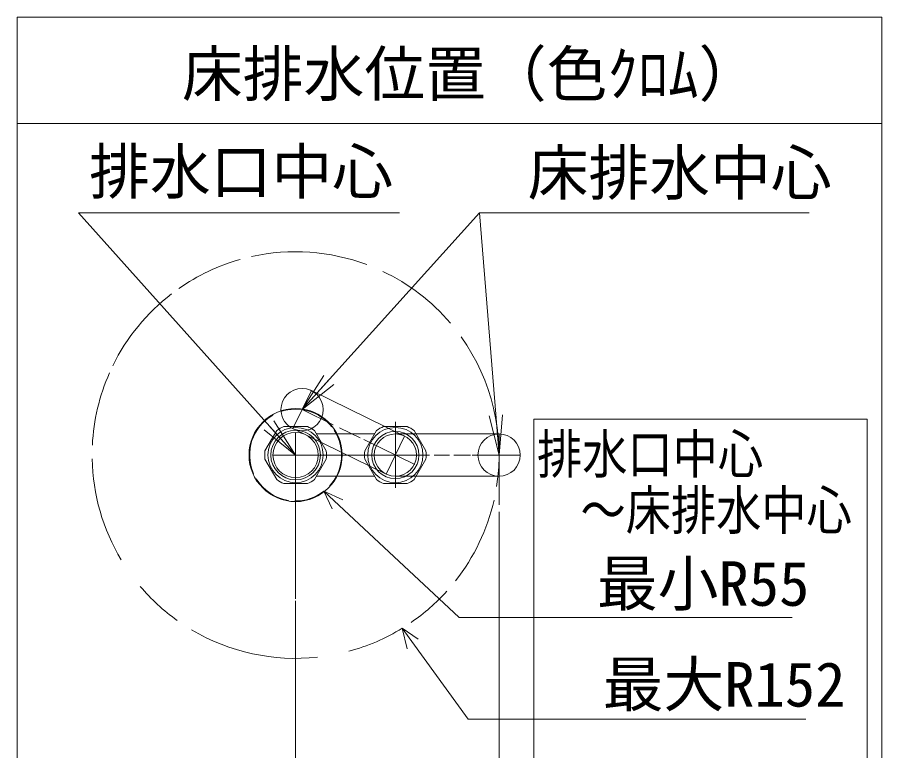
# Model space of a CAD drawing. Units: millimetres, scale not verified. Extents: x -1002 to 1002, y -687 to 676.
# Drawn here: x 716.8 to 1001.2, y -443.4 to -201.9 of the extents above; entities that cross this region are included whole.
import ezdxf
from ezdxf.enums import TextEntityAlignment as Align

# ---------------------------------------------------------------- set-up
doc = ezdxf.new("R2010")
doc.units = ezdxf.units.MM
doc.header["$LTSCALE"] = 5
doc.layers.add('F-0', color=7, linetype='Continuous', lineweight=15)
doc.styles.add('ＭＳ ゴシック', font='')
doc.styles.get('ＭＳ ゴシック').set_extended_font_data('MS Gothic')

msp = doc.modelspace()

# ---------------------------------------------------------------- linework, layer by layer
at = {"layer": 'F-0', "lineweight": 18}
for p, q in [((716.818, -201.94), (716.818, -639.44)), ((1001.193, -201.94), (716.818, -201.94)), ((716.818, -201.94), (716.818, -639.44)), ((1001.193, -201.94), (716.818, -201.94)), ((1001.193, -639.44), (1001.193, -201.94)), ((1001.193, -639.44), (1001.193, -201.94))]:
    msp.add_line(p, q, dxfattribs=at)
at = {"layer": 'F-0'}
for p, q in [((716.818, -236.94), (1001.193, -236.94)), ((716.818, -236.94), (1001.193, -236.94)), ((736.971, -266.363), (842.532, -266.363)), ((808.373, -346.074), (736.971, -266.363)), ((736.971, -266.363), (842.532, -266.363)), ((808.373, -346.074), (736.971, -266.363)), ((810.52, -331.104), (868.877, -266.363)), ((810.52, -331.104), (868.877, -266.363)), ((868.877, -266.363), (977.326, -266.363)), ((868.877, -266.363), (897.306, -266.363)), ((875.311, -346.074), (868.877, -266.363)), ((868.877, -266.363), (977.326, -266.363)), ((868.877, -266.363), (897.306, -266.363)), ((875.311, -346.074), (868.877, -266.363)), ((810.52, -331.104), (817.682, -319.891)), ((810.52, -331.104), (817.682, -319.891)), ((810.52, -331.104), (819.307, -321.355)), ((810.52, -331.104), (819.307, -321.355)), ((810.52, -331.104), (820.932, -322.82)), ((810.52, -331.104), (820.932, -322.82)), ((813.571, -324.853), (807.468, -337.355)), ((813.571, -324.853), (807.468, -337.355)), ((813.571, -324.853), (844.237, -339.822)), ((813.571, -324.853), (844.237, -339.822)), ((820.722, -336.084), (810.52, -331.104)), ((820.722, -336.084), (810.52, -331.104)), ((808.373, -346.074), (801.246, -334.838)), ((808.373, -346.074), (801.246, -334.838)), ((841.186, -356.839), (841.186, -335.117)), ((841.186, -356.839), (841.186, -335.117)), ((875.311, -346.074), (872.075, -333.167)), ((875.311, -346.074), (872.075, -333.167)), ((875.311, -346.074), (874.255, -332.991)), ((875.311, -346.074), (874.255, -332.991)), ((875.311, -346.074), (876.435, -332.815)), ((875.311, -346.074), (876.435, -332.815)), ((886.754, -334.299), (886.754, -446.864)), ((886.754, -334.299), (996.428, -334.299)), ((886.754, -334.299), (886.754, -446.864)), ((886.754, -334.299), (996.428, -334.299)), ((996.428, -334.299), (996.428, -446.864)), ((996.428, -334.299), (996.428, -446.864)), ((808.373, -346.074), (797.987, -337.757)), ((808.373, -346.074), (797.987, -337.757)), ((802.163, -338.018), (798.292, -344.723)), ((802.163, -338.018), (798.292, -344.723)), ((808.373, -346.074), (799.616, -336.297)), ((808.373, -346.074), (799.616, -336.297)), ((812.245, -336.667), (804.502, -336.667)), ((812.245, -336.667), (804.502, -336.667)), ((818.455, -344.723), (814.584, -338.018)), ((818.455, -344.723), (814.584, -338.018)), ((829.57, -340.404), (822.843, -337.12)), ((829.57, -340.404), (822.843, -337.12)), ((834.976, -338.018), (831.104, -344.723)), ((834.976, -338.018), (831.104, -344.723)), ((845.058, -336.667), (837.314, -336.667)), ((845.058, -336.667), (837.314, -336.667)), ((841.186, -354.714), (841.186, -337.433)), ((841.186, -354.714), (841.186, -337.433)), ((851.268, -344.723), (847.396, -338.018)), ((851.268, -344.723), (847.396, -338.018)), ((808.373, -338.636), (808.373, -356.839)), ((808.373, -338.636), (808.373, -356.839)), ((808.373, -338.639), (808.373, -353.511)), ((808.373, -338.639), (808.373, -353.511)), ((834.341, -339.117), (815.219, -339.117)), ((834.341, -339.117), (815.219, -339.117)), ((847.623, -349.216), (830.771, -340.99)), ((847.623, -349.216), (830.771, -340.99)), ((844.237, -339.822), (838.134, -352.325)), ((844.237, -339.822), (838.134, -352.325)), ((841.186, -339.117), (875.311, -339.117)), ((841.186, -339.117), (875.311, -339.117)), ((875.311, -353.03), (875.311, -339.117)), ((875.311, -353.03), (875.311, -339.117)), ((808.373, -346.074), (800.812, -346.074)), ((808.373, -346.074), (800.812, -346.074)), ((800.936, -346.074), (824.78, -346.074)), ((800.936, -346.074), (824.78, -346.074)), ((808.373, -346.074), (852.332, -346.074)), ((808.373, -346.074), (852.332, -346.074)), ((824.78, -346.074), (852.397, -346.074)), ((824.78, -346.074), (852.397, -346.074)), ((853.946, -346.074), (858.962, -346.074)), ((853.946, -346.074), (858.962, -346.074)), ((860.403, -346.074), (865.937, -346.074)), ((860.403, -346.074), (865.937, -346.074)), ((866.514, -346.074), (882.267, -346.074)), ((866.514, -346.074), (882.267, -346.074)), ((866.514, -346.074), (882.267, -346.074)), ((866.514, -346.074), (882.267, -346.074)), ((875.311, -346.074), (875.311, -362.413)), ((875.311, -346.074), (875.311, -362.413)), ((798.292, -347.424), (802.163, -354.13)), ((798.292, -347.424), (802.163, -354.13)), ((814.584, -354.13), (818.455, -347.424)), ((814.584, -354.13), (818.455, -347.424)), ((831.104, -347.424), (834.976, -354.13)), ((831.104, -347.424), (834.976, -354.13)), ((847.396, -354.13), (851.268, -347.424)), ((847.396, -354.13), (851.268, -347.424)), ((808.373, -353.511), (808.373, -366.095)), ((808.373, -353.511), (808.373, -366.095)), ((815.219, -353.03), (834.341, -353.03)), ((815.219, -353.03), (834.341, -353.03)), ((875.311, -353.03), (841.186, -353.03)), ((875.311, -353.03), (841.186, -353.03)), ((804.502, -355.48), (812.245, -355.48)), ((804.502, -355.48), (812.245, -355.48)), ((808.373, -393.42), (808.373, -356.839)), ((808.373, -393.42), (808.373, -356.839)), ((817.669, -357.994), (820.456, -363.799)), ((817.669, -357.994), (823.893, -360.843)), ((817.669, -357.994), (862.149, -399.594)), ((817.669, -357.994), (820.456, -363.799)), ((817.669, -357.994), (823.893, -360.843)), ((817.669, -357.994), (862.149, -399.594)), ((837.314, -355.48), (845.058, -355.48)), ((837.314, -355.48), (845.058, -355.48)), ((875.311, -364.788), (875.311, -381.886)), ((875.311, -364.788), (875.311, -381.886)), ((875.311, -365.927), (875.311, -383.058)), ((875.311, -365.927), (875.311, -383.058)), ((808.373, -373.685), (808.373, -392.813)), ((808.373, -373.685), (808.373, -392.813)), ((875.311, -382.619), (875.311, -415.269)), ((875.311, -382.619), (875.311, -415.269)), ((875.311, -385.693), (875.311, -415.855)), ((875.311, -385.693), (875.311, -415.855)), ((808.373, -400.099), (808.373, -423.781)), ((808.373, -400.099), (808.373, -423.781)), ((866.67, -399.594), (862.149, -399.594)), ((866.67, -399.594), (862.149, -399.594)), ((971.704, -399.594), (866.67, -399.594)), ((971.704, -399.594), (866.67, -399.594)), ((843.442, -403.09), (845.069, -409.915)), ((843.442, -403.09), (848.73, -406.694)), ((843.442, -403.09), (865.164, -433.023)), ((843.442, -403.09), (845.069, -409.915)), ((843.442, -403.09), (848.73, -406.694)), ((843.442, -403.09), (865.164, -433.023)), ((875.311, -415.708), (875.311, -423.322)), ((875.311, -415.708), (875.311, -423.322)), ((875.311, -419.515), (875.311, -441.331)), ((875.311, -419.515), (875.311, -441.331)), ((808.373, -427.12), (808.373, -487.857)), ((808.373, -427.12), (808.373, -487.857)), ((875.311, -427.557), (875.311, -456.928)), ((875.311, -427.557), (875.311, -456.928)), ((976.284, -433.023), (865.164, -433.023)), ((976.284, -433.023), (865.164, -433.023))]:
    msp.add_line(p, q, dxfattribs=at)
for points in [[(844.237, -339.822), (838.134, -352.325), (807.468, -337.355)], [(844.237, -339.822), (838.134, -352.325), (807.468, -337.355)], [(808.373, -461.369), (808.373, -425.299), (808.373, -394.027)], [(808.373, -461.369), (808.373, -425.299), (808.373, -394.027)]]:
    msp.add_lwpolyline(points, dxfattribs=at)
for centre, radius in [((810.52, -331.104), 6.956), ((810.52, -331.104), 6.956), ((808.373, -346.074), 15.312), ((808.373, -346.074), 15.312), ((808.373, -346.074), 9.087), ((808.373, -346.074), 9.087), ((808.373, -346.074), 8.166), ((808.373, -346.074), 8.166), ((841.186, -346.074), 9.087), ((841.186, -346.074), 9.087), ((841.186, -346.074), 7.766), ((841.186, -346.074), 7.766), ((841.186, -346.074), 7.766), ((841.186, -346.074), 7.766), ((875.311, -346.074), 6.956), ((875.311, -346.074), 6.956)]:
    msp.add_circle(centre, radius, dxfattribs=at)
at = {"layer": 'F-0', "lineweight": 18}
for centre, radius in [((808.373, -346.074), 7.438), ((808.373, -346.074), 7.438), ((841.186, -346.074), 6.956), ((841.186, -346.074), 6.956)]:
    msp.add_circle(centre, radius, dxfattribs=at)
at = {"layer": 'F-0'}
for centre, radius, start, end in [((808.373, -346.074), 66.938, 69.55176, 102.48458), ((808.373, -346.074), 66.938, 69.55176, 102.48458), ((808.373, -346.074), 66.938, 105.78741, 125.02387), ((808.373, -346.074), 66.938, 105.78741, 125.02387), ((808.373, -346.074), 66.938, 40.45346, 64.61694), ((808.373, -346.074), 66.938, 40.45346, 64.61694), ((808.373, -346.074), 66.938, 127.52212, 153.93512), ((808.373, -346.074), 66.938, 127.52212, 153.93512), ((808.373, -346.074), 66.938, 351.07633, 35.51055), ((808.373, -346.074), 66.938, 351.07633, 35.51055), ((808.373, -346.074), 66.938, 156.12741, 177.22121), ((808.373, -346.074), 66.938, 156.12741, 177.22121), ((808.373, -346.074), 15.117, 38.01873, 108.88428), ((808.373, -346.074), 15.117, 38.01873, 108.88428), ((808.373, -346.074), 15.117, 119.87082, 203.47911), ((808.373, -346.074), 15.117, 119.87082, 203.47911), ((808.373, -346.074), 10.172, 112.37215, 127.62785), ((808.373, -346.074), 10.172, 112.37215, 127.62785), ((808.373, -346.074), 10.172, 52.37215, 67.62785), ((808.373, -346.074), 10.172, 52.37215, 67.62785), ((808.373, -346.074), 15.117, 317.38555, 32.77859), ((808.373, -346.074), 15.117, 317.38555, 32.77859), ((841.186, -346.074), 10.172, 112.37215, 127.62785), ((841.186, -346.074), 10.172, 112.37215, 127.62785), ((841.186, -346.074), 10.172, 52.37215, 67.62785), ((841.186, -346.074), 10.172, 52.37215, 67.62785), ((808.373, -346.074), 10.172, 172.37215, 187.62785), ((808.373, -346.074), 10.172, 172.37215, 187.62785), ((808.373, -346.074), 10.172, 352.37215, 7.62785), ((808.373, -346.074), 10.172, 352.37215, 7.62785), ((841.186, -346.074), 10.172, 172.37215, 187.62785), ((841.186, -346.074), 10.172, 172.37215, 187.62785), ((841.186, -346.074), 10.172, 352.37215, 7.62785), ((841.186, -346.074), 10.172, 352.37215, 7.62785), ((808.373, -346.074), 66.938, 181.04134, 211.02681), ((808.373, -346.074), 66.938, 181.04134, 211.02681), ((808.373, -346.074), 15.117, 211.12095, 261.30647), ((808.373, -346.074), 15.117, 211.12095, 261.30647), ((808.373, -346.074), 10.172, 232.37215, 247.62785), ((808.373, -346.074), 10.172, 232.37215, 247.62785), ((808.373, -346.074), 10.172, 292.37215, 307.62785), ((808.373, -346.074), 10.172, 292.37215, 307.62785), ((841.186, -346.074), 10.172, 232.37215, 247.62785), ((841.186, -346.074), 10.172, 232.37215, 247.62785), ((841.186, -346.074), 10.172, 292.37215, 307.62785), ((841.186, -346.074), 10.172, 292.37215, 307.62785), ((808.373, -346.074), 15.117, 269.01468, 307.94515), ((808.373, -346.074), 15.117, 269.01468, 307.94515), ((808.373, -346.074), 66.938, 321.76369, 347.20103), ((808.373, -346.074), 66.938, 321.76369, 347.20103), ((808.373, -346.074), 66.938, 220.25424, 234.38576), ((808.373, -346.074), 66.938, 220.25424, 234.38576), ((808.373, -346.074), 66.938, 304.63473, 317.9845), ((808.373, -346.074), 66.938, 304.63473, 317.9845), ((808.373, -346.074), 66.938, 239.27946, 276.17448), ((808.373, -346.074), 66.938, 239.27946, 276.17448), ((808.373, -346.074), 66.938, 285.1851, 301.59392), ((808.373, -346.074), 66.938, 285.1851, 301.59392), ((808.373, -346.074), 66.938, 274.56964, 274.58397), ((808.373, -346.074), 66.938, 274.56964, 274.58397)]:
    msp.add_arc(centre, radius, start, end, dxfattribs=at)

# ---------------------------------------------------------------- texts
at = {"layer": 'F-0', "style": 'ＭＳ ゴシック'}
for s, p in [('床排水位置（色ｸﾛﾑ）', (770.981, -232.295)), ('排水口中心', (740.435, -264.45)), ('排水口中心', (740.435, -264.45)), ('床排水中心', (884.73, -264.828)), ('床排水中心', (884.73, -264.828)), ('最小R55', (907.483, -400.102)), ('最小R55', (907.483, -400.102)), ('最大R152', (909.392, -433.283)), ('最大R152', (909.392, -433.283))]:
    msp.add_text(s, height=14.66, dxfattribs=at).set_placement(p, align=Align.BOTTOM_LEFT)
at = {"layer": 'F-0', "style": 'ＭＳ ゴシック', "width": 0.85}
for s, p in [('排水口中心', (887.812, -355.996)), ('排水口中心', (887.812, -355.996)), ('～床排水中心', (902.105, -374.49)), ('～床排水中心', (902.105, -374.49))]:
    msp.add_text(s, height=12.83, dxfattribs=at).set_placement(p, align=Align.BOTTOM_LEFT)

doc.saveas('drawing.dxf')
